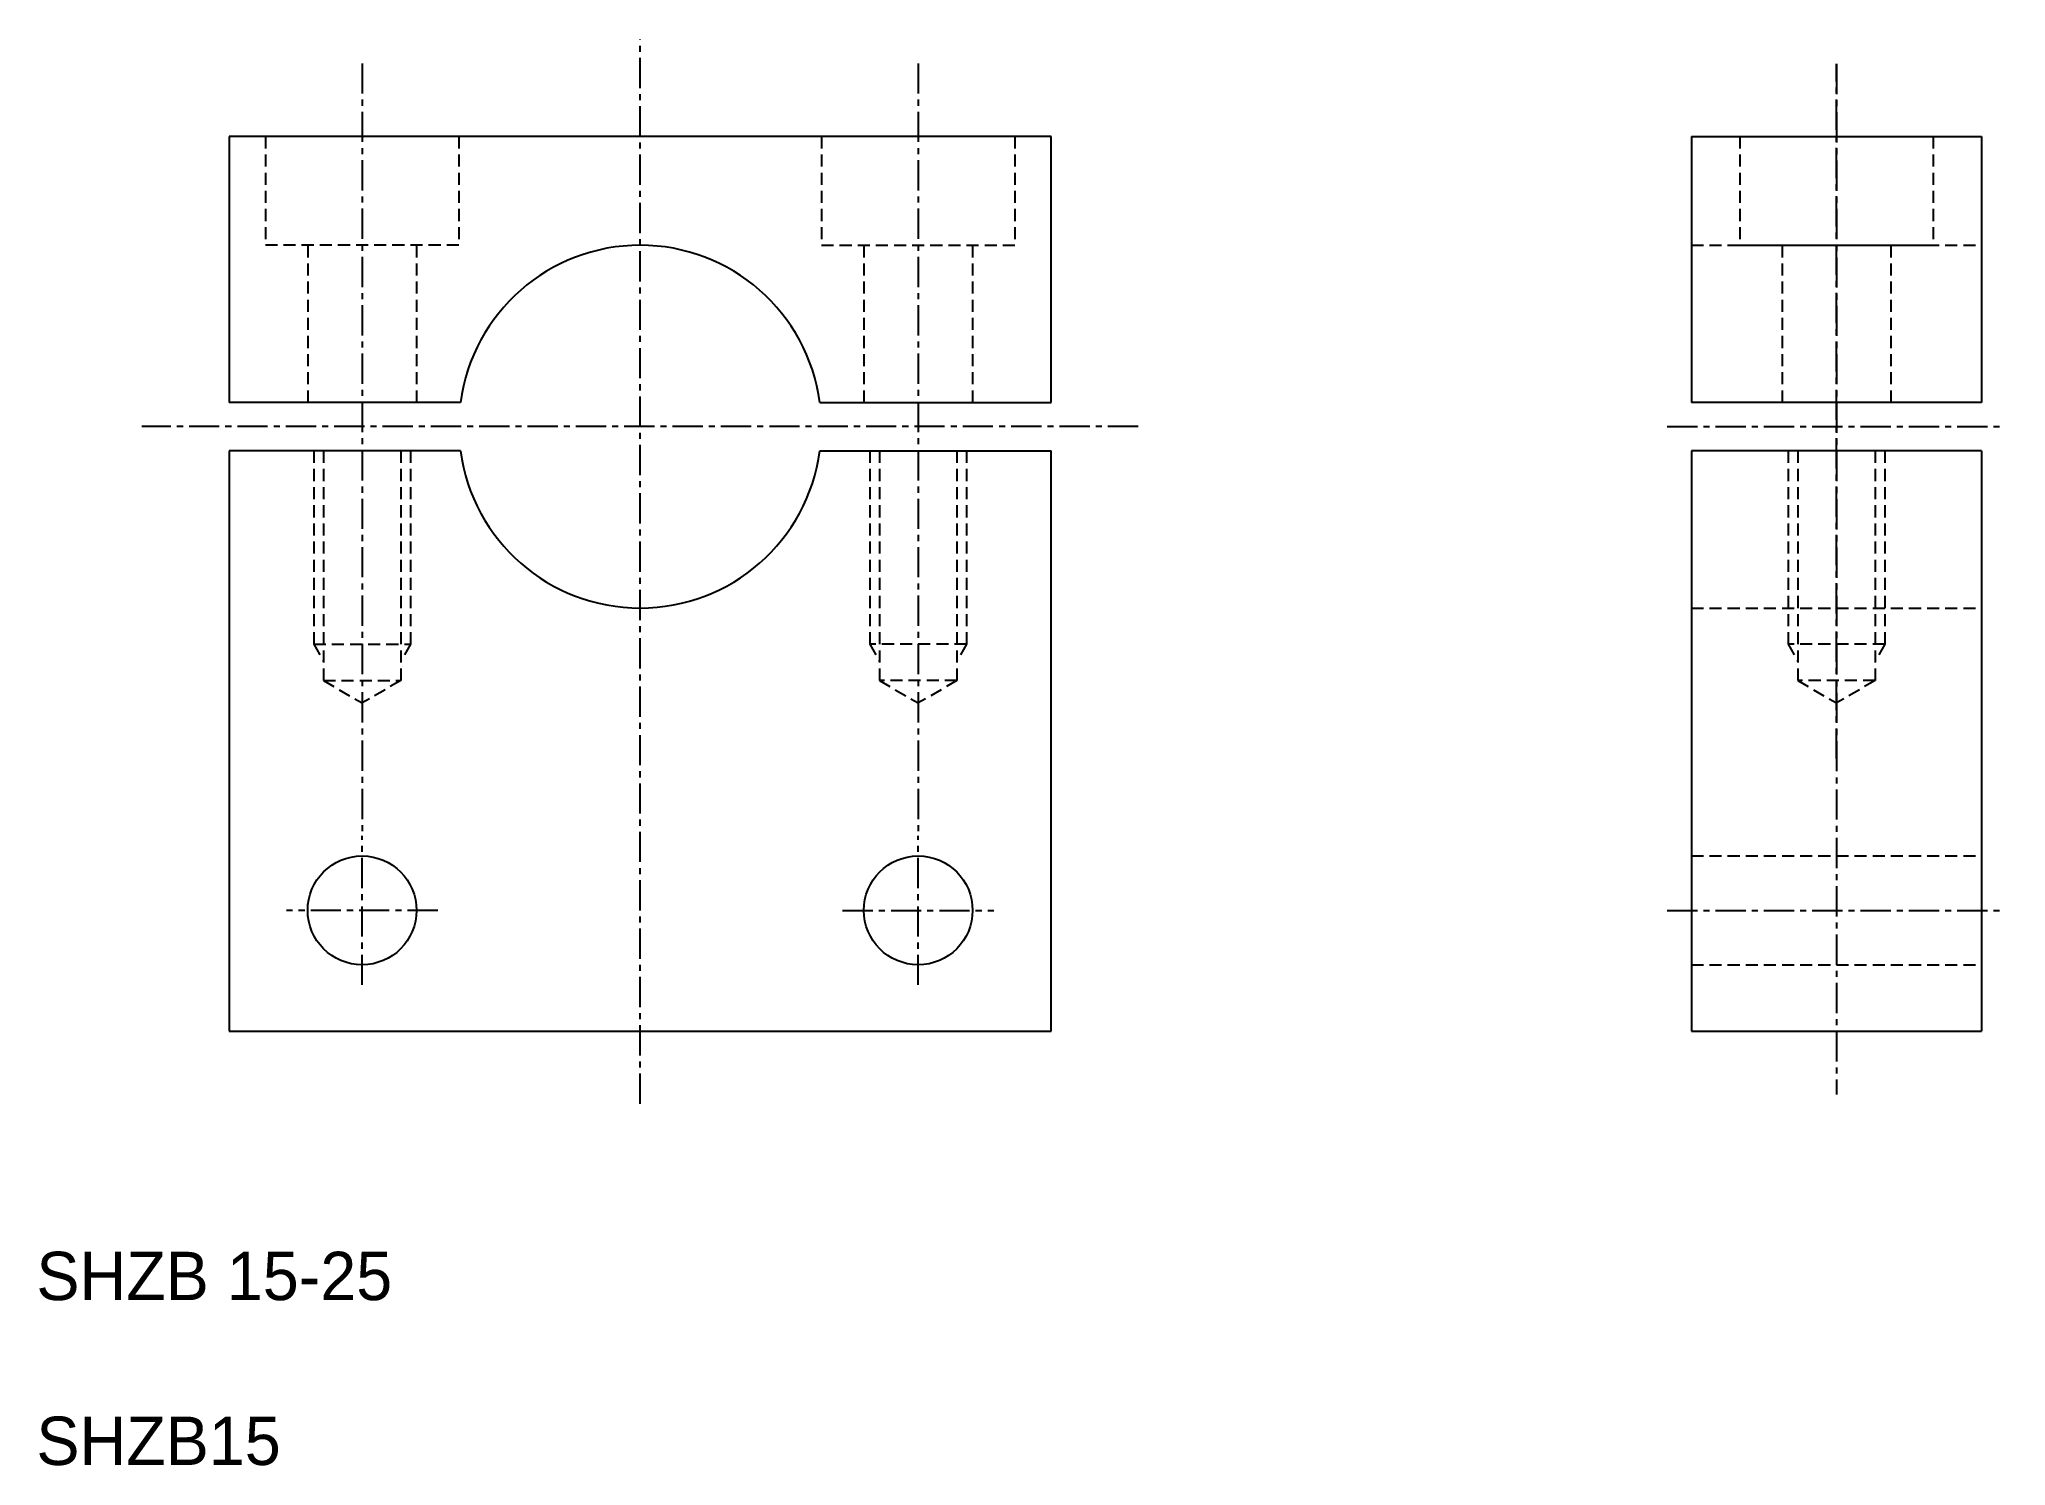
# Model space of a CAD drawing. Extents: x 140.5 to 221.8, y 58.8 to 117.8.
import ezdxf

# ---------------------------------------------------------------- set-up
doc = ezdxf.new("R2010")
doc.units = 0
doc.linetypes.add('CENTER', pattern=[2, 1.25, -0.25, 0.25, -0.25])
doc.linetypes.add('DASHED', pattern=[0.75, 0.5, -0.25])
doc.layers.get('0').update_dxf_attribs({"linetype": 'CONTINUOUS'})
doc.layers.add('CENTER', color=1, linetype='CENTER')

msp = doc.modelspace()

# ---------------------------------------------------------------- linework, layer by layer
at = {"color": 7, "linetype": 'CONTINUOUS'}
for p, q in [((182.326, 113.739), (148.326, 113.739)), ((148.326, 113.739), (148.326, 102.739)), ((182.326, 102.739), (182.326, 113.739)), ((208.803, 113.739), (208.803, 102.739)), ((208.803, 113.739), (220.803, 113.739)), ((220.803, 113.739), (220.803, 102.739)), ((157.893, 102.739), (148.326, 102.739)), ((172.759, 102.739), (182.326, 102.739)), ((220.803, 102.739), (208.803, 102.739)), ((148.326, 100.739), (148.326, 76.739)), ((157.893, 100.739), (148.326, 100.739)), ((172.759, 100.739), (182.326, 100.739)), ((182.326, 76.739), (182.326, 100.739)), ((220.803, 100.739), (208.803, 100.739)), ((208.803, 100.739), (208.803, 76.739)), ((220.803, 100.739), (220.803, 76.739)), ((148.326, 76.739), (182.326, 76.739)), ((208.803, 76.739), (220.803, 76.739))]:
    msp.add_line(p, q, dxfattribs=at)
at = {"color": 3, "linetype": 'DASHED'}
for p, q in [((149.826, 113.739), (149.826, 109.239)), ((157.826, 113.739), (157.826, 109.239)), ((172.826, 113.739), (172.826, 109.239)), ((180.826, 113.739), (180.826, 109.239)), ((210.803, 113.739), (210.803, 109.239)), ((218.803, 113.739), (218.803, 109.239)), ((157.826, 109.239), (149.826, 109.239)), ((151.576, 109.239), (151.576, 102.739)), ((156.076, 109.239), (156.076, 102.739)), ((172.826, 109.239), (180.826, 109.239)), ((174.576, 109.239), (174.576, 102.739)), ((179.076, 109.239), (179.076, 102.739)), ((208.803, 109.239), (220.803, 109.239)), ((210.803, 109.239), (218.803, 109.239)), ((212.553, 109.239), (212.553, 102.739)), ((217.053, 109.239), (217.053, 102.739)), ((151.826, 100.739), (151.826, 92.739)), ((152.226, 100.739), (152.226, 91.239)), ((155.426, 100.739), (155.426, 91.239)), ((155.826, 100.739), (155.826, 92.739)), ((174.826, 100.739), (174.826, 92.739)), ((175.226, 100.739), (175.226, 91.239)), ((178.426, 100.739), (178.426, 91.239)), ((178.826, 100.739), (178.826, 92.739)), ((212.803, 100.739), (212.803, 92.739)), ((213.203, 100.739), (213.203, 91.239)), ((216.403, 100.739), (216.403, 91.239)), ((216.803, 100.739), (216.803, 92.739)), ((208.803, 94.239), (220.803, 94.239)), ((151.826, 92.739), (155.826, 92.739)), ((151.826, 92.739), (152.226, 92.046)), ((155.826, 92.739), (155.426, 92.046)), ((178.826, 92.739), (174.826, 92.739)), ((174.826, 92.739), (175.226, 92.046)), ((178.826, 92.739), (178.426, 92.046)), ((212.803, 92.739), (213.203, 92.046)), ((216.803, 92.739), (212.803, 92.739)), ((216.803, 92.739), (216.403, 92.046)), ((152.226, 91.239), (155.426, 91.239)), ((152.226, 91.239), (153.826, 90.315)), ((155.426, 91.239), (153.826, 90.315)), ((175.226, 91.239), (176.826, 90.315)), ((178.426, 91.239), (175.226, 91.239)), ((178.426, 91.239), (176.826, 90.315)), ((216.403, 91.239), (213.203, 91.239)), ((213.203, 91.239), (214.803, 90.315)), ((216.403, 91.239), (214.803, 90.315)), ((208.803, 83.989), (220.803, 83.989)), ((208.803, 79.489), (220.803, 79.489))]:
    msp.add_line(p, q, dxfattribs=at)
at = {"color": 7, "linetype": 'CONTINUOUS'}
for centre in [(153.826, 81.739), (176.826, 81.739)]:
    msp.add_circle(centre, 2.25, dxfattribs=at)
for start, end in [(7.66226, 172.33774), (187.66226, 352.33774)]:
    msp.add_arc((165.326, 101.739), 7.5, start, end, dxfattribs=at)
at = {"layer": 'CENTER', "color": 1, "linetype": 'CENTER'}
for p, q in [((165.326, 73.739), (165.326, 117.753)), ((153.826, 116.759), (153.826, 84.823)), ((176.826, 116.759), (176.826, 84.823)), ((214.803, 116.739), (214.803, 74.126)), ((214.803, 88.015), (214.803, 116.739)), ((185.919, 101.739), (144.722, 101.739)), ((207.803, 101.739), (221.803, 101.739)), ((153.826, 78.655), (153.826, 84.823)), ((176.826, 78.655), (176.826, 84.823)), ((156.951, 81.739), (150.702, 81.739)), ((173.701, 81.739), (179.949, 81.739)), ((207.803, 81.739), (221.803, 81.739))]:
    msp.add_line(p, q, dxfattribs=at)

# ---------------------------------------------------------------- texts
at = {"color": 7, "linetype": 'CONTINUOUS'}
for s, p in [('SHZB 15-25', (140.354, 65.623)), ('SHZB15', (140.354, 58.807))]:
    msp.add_text(s, height=2, dxfattribs=at).set_placement(p)

doc.saveas('drawing.dxf')
